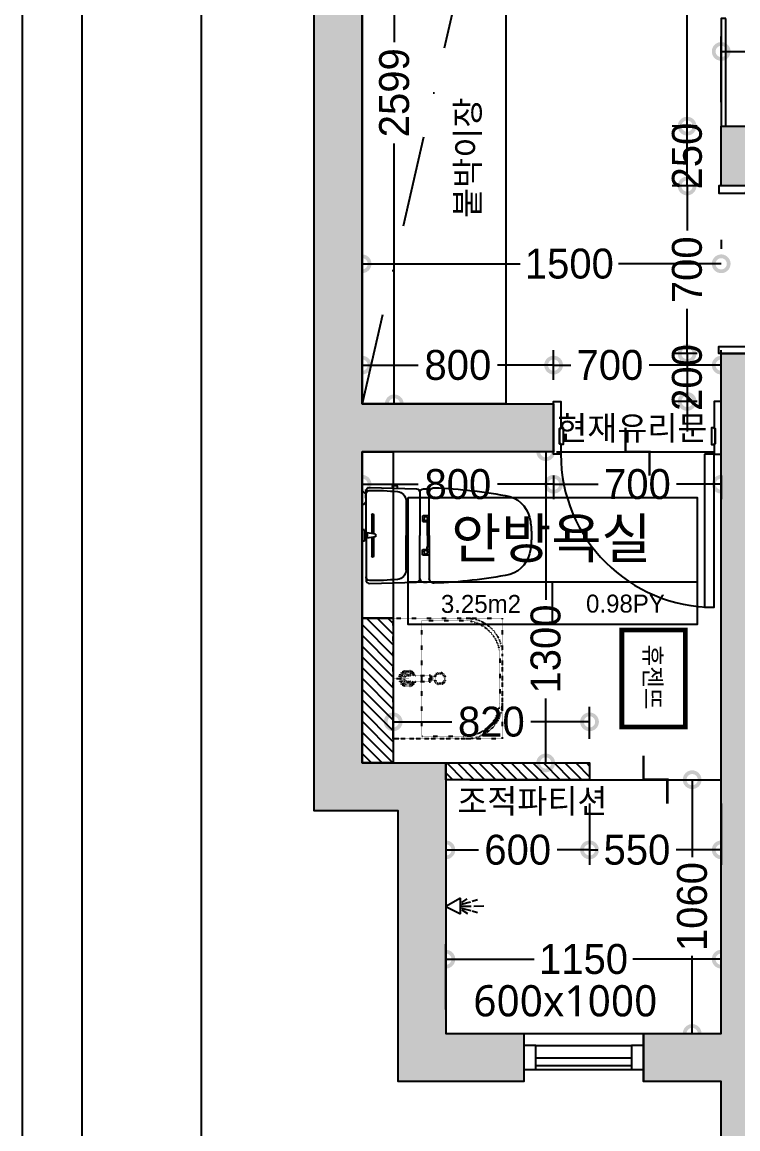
# Model space of a CAD drawing. Header units: millimetres. Extents: x 43335 to 261478, y -4312 to 41218.
# Drawn here: x 159353 to 162342, y 17130 to 21753 of the extents above; entities that cross this region are included whole.
import ezdxf
from ezdxf.enums import TextEntityAlignment as Align

# ---------------------------------------------------------------- set-up
doc = ezdxf.new("R2010")
doc.units = ezdxf.units.MM
for name, pattern in [('CONT', [2, 1, 1]), ('DASHDOT', [25.4, 12.7, -6.35, 0, -6.35]), ('DOT', [0.25, 0, -0.25]), ('HIDDEN', [0.375, 0.25, -0.125])]:
    doc.linetypes.add(name, pattern=pattern)
for name, color, linetype in [('0-ELC TEXT', 7, 'Continuous'), ('03-TEXT', 3, 'Continuous'), ('06-FUR', 6, 'Continuous'), ('3.기호.계단선', 30, 'Continuous'), ('BATH', 5, 'Continuous'), ('CO-BATH', 6, 'Continuous'), ('DIM', 7, 'Continuous'), ('EHP장비', 1, 'Continuous'), ('FIN', 2, 'Continuous'), ('FORM(YOURNAME)-11', 1, 'Continuous'), ('HL', 6, 'HIDDEN'), ('P-门', 4, 'Continuous'), ('S-DIM', 7, 'Continuous'), ('TOILET-1', 6, 'Continuous'), ('문자선', 3, 'Continuous'), ('벽1', 2, 'Continuous'), ('욕실마감선', 4, 'Continuous'), ('인테리어_가구_제작', 6, 'Continuous'), ('인테리어_기타', 8, 'Continuous'), ('인테리어_해치_벽체', 8, 'Continuous'), ('평면_가구', 6, 'Continuous')]:
    doc.layers.add(name, color=color, linetype=linetype)
doc.layers.add('001_벽_창호', color=4, linetype='Continuous', lineweight=9)
doc.layers.add('C-LIGHITING', color=1, linetype='Continuous', lineweight=0)
doc.styles.add('YOURNAME', font='HANDotum.ttf')
doc.styles.add('넥슨고딕', font='HANDotum.ttf')
doc.styles.add('돋움', font='malgun.ttf')
doc.styles.add('스타일1', font='HANDotum.ttf')
doc.styles.add('코레일둥고', font='HANDotum.ttf')
doc.dimstyles.new('50', dxfattribs={"dimscale": 50, "dimtxt": 2.5, "dimasz": 2.5, "dimexe": 1.25, "dimexo": 2, "dimtad": 0, "dimdec": 0, "dimtxsty": '스타일1', "dimblk": 'DOTSMALL', "dimcen": 2.5, "dimclrd": 1, "dimclre": 1, "dimclrt": 2, "dimadec": 0, "dimazin": 0, "dimtfac": 1, "dimtdec": 0, "dimtix": 1, "dimtmove": 0, "dimatfit": 3, "dimldrblk": 'DOTSMALL', "dimfxl": 1.25, "dimarcsym": 0})

# ---------------------------------------------------------------- blocks, each defined once
blk = doc.blocks.new('FORM-ELEVATION')
at = {"layer": 'Defpoints', "color": 158}
for points in [[(-10309, -21692), (71691, -21692), (71691, 35708), (-10309, 35708)], [(-8309, 33708), (61071, 33708), (61071, -19692), (-8309, -19692)]]:
    blk.add_lwpolyline(points, close=True, dxfattribs=at)
at = {"layer": 'FORM(YOURNAME)-11', "color": 250}
blk.add_lwpolyline([(-11309, -22692), (72691, -22692), (72691, 36708), (-11309, 36708)], close=True, dxfattribs=at)
at = {"layer": 'FORM(YOURNAME)-11', "color": 3, "style": 'YOURNAME'}
for tag, height, p in [('1', 451, (71041, -1219)), ('2', 451, (71041, -1863)), ('3', 451, (71041, -3150)), ('4', 451, (71041, -5081)), ('5', 515, (71041, -7398)), ('6', 515, (71041, -9650)), ('7', 515, (71041, -11903)), ('8', 515, (71041, -14155)), ('9', 515, (71041, -16408)), ('10', 515, (66791, -18596)), ('11', 515, (71041, -18660)), ('12', 515, (66791, -20848)), ('13', 515, (71041, -20848))]:
    blk.add_attdef(tag, text='', height=height, dxfattribs=at).set_placement(p, align=Align.MIDDLE_RIGHT)
blk = doc.blocks.new('_DOTSMALL')
at = {"color": 0, "linetype": 'ByBlock', "const_width": 0.5}
blk.add_lwpolyline([(-0.0625, 0, 1), (0.0625, 0, 1)], format="xyb", close=True, dxfattribs=at)
blk = doc.blocks.new('*D532')
at = {"layer": 'Defpoints', "color": 0, "transparency": 16777216}
for p in [(160772.9, 20743.4), (160772.9, 20743.4), (162272.9, 20743.4)]:
    blk.add_point(p, dxfattribs=at)
at = {"layer": 'S-DIM', "color": 1, "lineweight": -2, "transparency": 16777216}
for p, q in [((160772.9, 20843.4), (160772.9, 20805.9)), ((162272.9, 20843.4), (162272.9, 20805.9)), ((160772.9, 20743.4), (161432.5, 20743.4)), ((162272.9, 20743.4), (161844.5, 20743.4))]:
    blk.add_line(p, q, dxfattribs=at)
at = {"layer": 'S-DIM', "color": 1, "lineweight": -2, "transparency": 16777216, "xscale": 125, "yscale": 125, "zscale": 125, "rotation": 180}
blk.add_blockref('_DOTSMALL', (160772.9, 20743.4), dxfattribs=at)
at = {"layer": 'S-DIM', "color": 1, "lineweight": -2, "transparency": 16777216, "xscale": 125, "yscale": 125, "zscale": 125}
blk.add_blockref('_DOTSMALL', (162272.9, 20743.4), dxfattribs=at)
at = {"layer": 'S-DIM', "color": 2, "transparency": 16777216, "insert": (161638.5, 20743.4), "char_height": 125, "attachment_point": 5, "style": '스타일1'}
blk.add_mtext('1500', dxfattribs=at)
blk = doc.blocks.new('gasdgasdgsd')
at = {"layer": 'CO-BATH', "color": 8, "linetype": 'DOT'}
for p, q in [((103359.9, 11032.7), (103054.9, 11032.7)), ((103054.9, 11032.7), (103054.9, 10527.7)), ((103349.9, 11022.7), (103174.9, 11022.7)), ((103174.9, 11022.7), (103174.9, 10537.7)), ((103499.9, 10687.7), (103499.9, 10872.7)), ((103509.9, 10677.7), (103509.9, 10882.7)), ((103054.9, 10780.2), (103119.9, 10780.2)), ((103114.9, 10792.7), (103205.4, 10792.7)), ((103205.4, 10793.7), (103210.4, 10793.7)), ((103205.4, 10766.7), (103205.4, 10793.7)), ((103210.4, 10794.7), (103215.4, 10794.7)), ((103210.4, 10765.7), (103210.4, 10794.7)), ((103215.4, 10765.7), (103215.4, 10794.7)), ((103114.9, 10767.7), (103205.4, 10767.7)), ((103205.4, 10766.7), (103210.4, 10766.7)), ((103210.4, 10765.7), (103215.4, 10765.7)), ((103054.9, 10527.7), (103359.9, 10527.7)), ((103174.9, 10537.7), (103349.9, 10537.7))]:
    blk.add_line(p, q, dxfattribs=at)
blk.add_lwpolyline([(103509.9, 10527.7), (103509.9, 11032.7), (103054.9, 11032.7), (103054.9, 10527.7)], close=True, dxfattribs=at)
for radius in [25, 20]:
    blk.add_circle((103249.9, 10780.2), radius, dxfattribs=at)
for centre, radius, start, end in [((103349.9, 10872.7), 150, 0, 90), ((103359.9, 10882.7), 150, 0, 90), ((103114.9, 10780.2), 35, 20.9248, 339.0751), ((103114.9, 10780.2), 30, 24.6243, 335.3757), ((103114.9, 10780.2), 25, 30, 330), ((103114.9, 10780.2), 18, 43.9829, 316.017), ((103114.9, 10780.2), 12.5, 90, 270), ((103349.9, 10687.7), 150, 270, 0), ((103359.9, 10677.7), 150, 270, 0)]:
    blk.add_arc(centre, radius, start, end, dxfattribs=at)
blk = doc.blocks.new('A$C4B2D31F0')
at = {"layer": 'FIN', "color": 4}
for p, q in [((185, 690.9), (20.4, 690.9)), ((37.2, 692.3), (24.7, 692.3)), ((37.2, 692.3), (49.7, 692.3)), ((200.9, 690.9), (365.5, 690.9)), ((47.7, 523.7), (192.9, 523.7)), ((338.2, 523.7), (192.9, 523.7)), ((12.6, 465.9), (192.9, 465.9)), ((373.3, 465.9), (192.9, 465.9)), ((192.9, 426.6), (13.7, 426.6)), ((192.9, 426.6), (372.2, 426.6))]:
    blk.add_line(p, q, dxfattribs=at)
for points in [[(20.4, 690.9), (7.9, 690.9, 0.421209), (-7.1, 675.5), (-2.4, 480.5, 0.001659)], [(365.5, 690.9), (378, 690.9, -0.421209), (392.9, 675.5), (388.3, 480.5, -0.001659)], [(12.6, 465.9, 0.371724), (-1.8, 451.2, 0.003515), (-1, 420.3, 0.320541)], [(373.3, 465.9, -0.371724), (387.7, 451.2, -0.003515), (386.9, 420.3, -0.320541)]]:
    blk.add_lwpolyline(points, format="xyb", dxfattribs=at)
for centre, radius, start, end in [((24.7, 707.3), 15, 180, 270), ((49.7, 707.3), 15, 270, 0), ((1004.3, 663.1), 1000, 179.3116, 185.9437), ((20.4, 674.9), 16, 90, 179.3116), ((365.5, 674.9), 16, 0.6884, 90), ((-618.4, 663.1), 1000, 354.0563, 0.6884), ((49.4, 563.7), 40, 185.9437, 267.5129), ((336.5, 563.7), 40, 272.4871, 354.0563), ((12.6, 480.9), 15, 181.3651, 270), ((373.3, 480.9), 15, 270, 358.6349), ((13.7, 406.6), 20, 90, 182.3333), ((372.2, 406.6), 20, 357.6667, 90), ((2197.7, 495.6), 2205.9, 182.3333, 190.6081), ((-1811.8, 495.6), 2205.9, 349.3919, 357.6667), ((148.7, 128.9), 125.5, 198.2964, 263.4241), ((237.2, 128.9), 125.5, 276.5759, 341.7036), ((192.9, 405.9), 405.9, 261.6993, 270), ((192.9, 405.9), 405.9, 270, 278.3007)]:
    blk.add_arc(centre, radius, start, end, dxfattribs=at)
at = {"layer": 'HL', "linetype": 'Continuous'}
for p, q in [((168.9, 697.3), (168.9, 707.3)), ((168.9, 697.3), (216.9, 697.3)), ((186, 692.5), (180.6, 697.3)), ((199.9, 692.5), (205.3, 697.3)), ((216.9, 697.3), (216.9, 707.3)), ((106.4, 666.3), (184.4, 666.3)), ((106.4, 659.3), (185.5, 659.3)), ((181.6, 685.5), (186, 692.5)), ((187, 651.2), (181.6, 685.5)), ((181.6, 685.5), (204.3, 685.5)), ((186, 692.5), (199.9, 692.5)), ((187, 651.2), (198.9, 651.2)), ((198.9, 651.2), (204.3, 685.5)), ((204.3, 685.5), (199.9, 692.5)), ((200.4, 659.3), (279.4, 659.3)), ((201.4, 666.3), (279.4, 666.3)), ((-16, 576.9), (-16, 564.8)), ((-12, 580.9), (-4.8, 580.9)), ((-12, 560.8), (-4.3, 560.8)), ((192.9, 433.7), (146.6, 433.7)), ((192.9, 433.7), (239.3, 433.7))]:
    blk.add_line(p, q, dxfattribs=at)
for points in [[(110.4, 426.6), (110.4, 450.8, -0.414214), (114.4, 454.8), (130.9, 454.8, -0.414214), (134.9, 450.8), (134.9, 435.2), (134.9, 426.6)], [(134.9, 435.2), (144.6, 435.2, -0.414214), (146.6, 433.2), (146.6, 426.6)], [(251, 435.2), (241.3, 435.2, 0.414214), (239.3, 433.2), (239.3, 426.6)], [(275.5, 426.6), (275.5, 450.8, 0.414214), (271.5, 454.8), (255, 454.8, 0.414214), (251, 450.8), (251, 435.2), (251, 426.6)]]:
    blk.add_lwpolyline(points, format="xyb", dxfattribs=at)
for centre in [(122.9, 440.9), (262.9, 440.9)]:
    blk.add_circle(centre, 8, dxfattribs=at)
for centre, radius, start, end in [((106.4, 662.8), 3.5, 90, 270), ((279.4, 662.8), 3.5, 270, 90), ((-12, 576.9), 4, 90, 180), ((-12, 564.8), 4, 180, 270)]:
    blk.add_arc(centre, radius, start, end, dxfattribs=at)
blk = doc.blocks.new('AC-8')
at = {"layer": 'BATH'}
for p, q in [((-50.8, 54), (-0.1, 142.7)), ((-0.1, 142.7), (45.4, 54)), ((45.4, 54), (-50.8, 54)), ((-24.7, 46.5), (-46.3, 12.2)), ((-13.5, 47.3), (-27.7, -7.9)), ((-1.6, 49.5), (-1.6, -10.8)), ((10.4, 47.3), (24.5, -7.9)), ((21.6, 46.5), (43.2, 12.2)), ((-31.4, -16.2), (-41.1, -49)), ((-1.6, -27.3), (-1.6, -88.5)), ((28.3, -16.2), (38, -49))]:
    blk.add_line(p, q, dxfattribs=at)
blk = doc.blocks.new('A$C1AC25B95')
at = {"layer": '욕실마감선', "color": 8}
for p, q in [((28.3, 72.3), (28.3, 75)), ((53.3, 73.7), (53.3, 75))]:
    blk.add_line(p, q, dxfattribs=at)
at = {"layer": 'TOILET-1', "linetype": 'Continuous', "xscale": 0.873786407766195, "yscale": 0.873786407766195, "zscale": 0.873786407766195, "rotation": 180}
blk.add_blockref('AC-8', (39.7, 124.7), dxfattribs=at)
blk = doc.blocks.new('*D654')
at = {"layer": 'Defpoints', "color": 0, "transparency": 16777216}
for p in [(163802.9, 21630.4), (162272.9, 21318.4), (163802.9, 21318.4)]:
    blk.add_point(p, dxfattribs=at)
at = {"layer": 'S-DIM', "color": 1, "lineweight": -2, "transparency": 16777216}
for p, q in [((162272.9, 21418.4), (162272.9, 21692.9)), ((163802.9, 21418.4), (163802.9, 21692.9)), ((162272.9, 21630.4), (162831.9, 21630.4)), ((163802.9, 21630.4), (163243.9, 21630.4))]:
    blk.add_line(p, q, dxfattribs=at)
at = {"layer": 'S-DIM', "color": 1, "lineweight": -2, "transparency": 16777216, "xscale": 125, "yscale": 125, "zscale": 125, "rotation": 180}
blk.add_blockref('_DOTSMALL', (162272.9, 21630.4), dxfattribs=at)
at = {"layer": 'S-DIM', "color": 1, "lineweight": -2, "transparency": 16777216, "xscale": 125, "yscale": 125, "zscale": 125}
blk.add_blockref('_DOTSMALL', (163802.9, 21630.4), dxfattribs=at)
at = {"layer": 'S-DIM', "color": 2, "transparency": 16777216, "insert": (163037.9, 21630.4), "char_height": 125, "attachment_point": 5, "style": '스타일1'}
blk.add_mtext('1530', dxfattribs=at)
blk = doc.blocks.new('*D607')
at = {"layer": 'Defpoints', "color": 0, "transparency": 16777216}
for p in [(161484.9, 19958.4), (161484.9, 18658.4), (161539.9, 18658.4)]:
    blk.add_point(p, dxfattribs=at)
at = {"layer": 'S-DIM', "color": 1, "lineweight": -2, "transparency": 16777216}
for p, q in [((161539.9, 19958.4), (161539.9, 19340.2)), ((161584.9, 19958.4), (161602.4, 19958.4)), ((161539.9, 18658.4), (161539.9, 18928.2)), ((161584.9, 18658.4), (161602.4, 18658.4))]:
    blk.add_line(p, q, dxfattribs=at)
at = {"layer": 'S-DIM', "color": 1, "lineweight": -2, "transparency": 16777216, "xscale": 125, "yscale": 125, "zscale": 125}
for p, rotation in [((161539.9, 19958.4), 90), ((161539.9, 18658.4), 270)]:
    blk.add_blockref('_DOTSMALL', p, dxfattribs=dict(at, rotation=rotation))
at = {"layer": 'S-DIM', "color": 2, "transparency": 16777216, "insert": (161539.9, 19134.2), "char_height": 125, "attachment_point": 5, "rotation": 90, "style": '스타일1'}
blk.add_mtext('1300', dxfattribs=at)
blk = doc.blocks.new('*D655')
at = {"layer": 'Defpoints', "color": 0, "transparency": 16777216}
for p in [(160772.9, 19958.4), (161572.9, 19958.4), (161572.9, 19822.5)]:
    blk.add_point(p, dxfattribs=at)
at = {"layer": 'S-DIM', "color": 1, "lineweight": -2, "transparency": 16777216}
for p, q in [((160772.9, 19858.4), (160772.9, 19760)), ((161572.9, 19858.4), (161572.9, 19760)), ((160772.9, 19822.5), (161007.8, 19822.5)), ((161572.9, 19822.5), (161338.1, 19822.5))]:
    blk.add_line(p, q, dxfattribs=at)
at = {"layer": 'S-DIM', "color": 1, "lineweight": -2, "transparency": 16777216, "xscale": 125, "yscale": 125, "zscale": 125, "rotation": 180}
blk.add_blockref('_DOTSMALL', (160772.9, 19822.5), dxfattribs=at)
at = {"layer": 'S-DIM', "color": 1, "lineweight": -2, "transparency": 16777216, "xscale": 125, "yscale": 125, "zscale": 125}
blk.add_blockref('_DOTSMALL', (161572.9, 19822.5), dxfattribs=at)
at = {"layer": 'S-DIM', "color": 2, "transparency": 16777216, "insert": (161172.9, 19822.5), "char_height": 125, "attachment_point": 5, "style": '스타일1'}
blk.add_mtext('800', dxfattribs=at)
blk = doc.blocks.new('*D608')
at = {"layer": 'Defpoints', "color": 0, "transparency": 16777216}
for p in [(161572.9, 19958.4), (162272.9, 19958.4), (162272.9, 19822.5)]:
    blk.add_point(p, dxfattribs=at)
at = {"layer": 'S-DIM', "color": 1, "lineweight": -2, "transparency": 16777216}
for p, q in [((161572.9, 19858.4), (161572.9, 19760)), ((162272.9, 19858.4), (162272.9, 19760)), ((161572.9, 19822.5), (161759.1, 19822.5)), ((162272.9, 19822.5), (162086.8, 19822.5))]:
    blk.add_line(p, q, dxfattribs=at)
at = {"layer": 'S-DIM', "color": 1, "lineweight": -2, "transparency": 16777216, "xscale": 125, "yscale": 125, "zscale": 125, "rotation": 180}
blk.add_blockref('_DOTSMALL', (161572.9, 19822.5), dxfattribs=at)
at = {"layer": 'S-DIM', "color": 1, "lineweight": -2, "transparency": 16777216, "xscale": 125, "yscale": 125, "zscale": 125}
blk.add_blockref('_DOTSMALL', (162272.9, 19822.5), dxfattribs=at)
at = {"layer": 'S-DIM', "color": 2, "transparency": 16777216, "insert": (161922.9, 19822.5), "char_height": 125, "attachment_point": 5, "style": '스타일1'}
blk.add_mtext('700', dxfattribs=at)
blk = doc.blocks.new('*D609')
at = {"layer": 'Defpoints', "color": 0, "transparency": 16777216}
for p in [(161122.9, 18588.4), (161722.9, 18588.4), (161722.9, 18295.2)]:
    blk.add_point(p, dxfattribs=at)
at = {"layer": 'S-DIM', "color": 1, "lineweight": -2, "transparency": 16777216}
for p, q in [((161122.9, 18488.4), (161122.9, 18232.7)), ((161722.9, 18488.4), (161722.9, 18232.7)), ((161122.9, 18295.2), (161258.6, 18295.2)), ((161722.9, 18295.2), (161587.3, 18295.2))]:
    blk.add_line(p, q, dxfattribs=at)
at = {"layer": 'S-DIM', "color": 1, "lineweight": -2, "transparency": 16777216, "xscale": 125, "yscale": 125, "zscale": 125, "rotation": 180}
blk.add_blockref('_DOTSMALL', (161122.9, 18295.2), dxfattribs=at)
at = {"layer": 'S-DIM', "color": 1, "lineweight": -2, "transparency": 16777216, "xscale": 125, "yscale": 125, "zscale": 125}
blk.add_blockref('_DOTSMALL', (161722.9, 18295.2), dxfattribs=at)
at = {"layer": 'S-DIM', "color": 2, "transparency": 16777216, "insert": (161422.9, 18295.2), "char_height": 125, "attachment_point": 5, "style": '스타일1'}
blk.add_mtext('600', dxfattribs=at)
blk = doc.blocks.new('*D610')
at = {"layer": 'Defpoints', "color": 0, "transparency": 16777216}
for p in [(161722.9, 18588.4), (162272.9, 18588.4), (162272.9, 18295.2)]:
    blk.add_point(p, dxfattribs=at)
at = {"layer": 'S-DIM', "color": 1, "lineweight": -2, "transparency": 16777216}
for p, q in [((161722.9, 18488.4), (161722.9, 18232.7)), ((162272.9, 18488.4), (162272.9, 18232.7)), ((161722.9, 18295.2), (161757.6, 18295.2)), ((162272.9, 18295.2), (162084.1, 18295.2))]:
    blk.add_line(p, q, dxfattribs=at)
at = {"layer": 'S-DIM', "color": 1, "lineweight": -2, "transparency": 16777216, "xscale": 125, "yscale": 125, "zscale": 125, "rotation": 180}
blk.add_blockref('_DOTSMALL', (161722.9, 18295.2), dxfattribs=at)
at = {"layer": 'S-DIM', "color": 1, "lineweight": -2, "transparency": 16777216, "xscale": 125, "yscale": 125, "zscale": 125}
blk.add_blockref('_DOTSMALL', (162272.9, 18295.2), dxfattribs=at)
at = {"layer": 'S-DIM', "color": 2, "transparency": 16777216, "insert": (161920.9, 18295.2), "char_height": 125, "attachment_point": 5, "style": '스타일1'}
blk.add_mtext('550', dxfattribs=at)
blk = doc.blocks.new('*D611')
at = {"layer": 'Defpoints', "color": 0, "transparency": 16777216}
for p in [(161122.9, 18588.4), (161122.9, 17528.4), (162151.6, 17528.4)]:
    blk.add_point(p, dxfattribs=at)
at = {"layer": 'S-DIM', "color": 1, "lineweight": -2, "transparency": 16777216}
for p, q in [((161222.9, 18588.4), (162214.1, 18588.4)), ((162151.6, 18588.4), (162151.6, 18264.4)), ((162151.6, 17528.4), (162151.6, 17852.4)), ((161222.9, 17528.4), (162214.1, 17528.4))]:
    blk.add_line(p, q, dxfattribs=at)
at = {"layer": 'S-DIM', "color": 1, "lineweight": -2, "transparency": 16777216, "xscale": 125, "yscale": 125, "zscale": 125}
for p, rotation in [((162151.6, 18588.4), 90), ((162151.6, 17528.4), 270)]:
    blk.add_blockref('_DOTSMALL', p, dxfattribs=dict(at, rotation=rotation))
at = {"layer": 'S-DIM', "color": 2, "transparency": 16777216, "insert": (162151.6, 18058.4), "char_height": 125, "attachment_point": 5, "rotation": 90, "style": '스타일1'}
blk.add_mtext('1060', dxfattribs=at)
blk = doc.blocks.new('*D612')
at = {"layer": 'Defpoints', "color": 0, "transparency": 16777216}
for p in [(162272.9, 21068.4), (162130.4, 20368.4), (162272.9, 20368.4)]:
    blk.add_point(p, dxfattribs=at)
at = {"layer": 'S-DIM', "color": 1, "lineweight": -2, "transparency": 16777216}
for p, q in [((162172.9, 21068.4), (162067.9, 21068.4)), ((162130.4, 21068.4), (162130.4, 20882.3)), ((162130.4, 20368.4), (162130.4, 20554.6)), ((162172.9, 20368.4), (162067.9, 20368.4))]:
    blk.add_line(p, q, dxfattribs=at)
at = {"layer": 'S-DIM', "color": 1, "lineweight": -2, "transparency": 16777216, "xscale": 125, "yscale": 125, "zscale": 125}
for p, rotation in [((162130.4, 21068.4), 90), ((162130.4, 20368.4), 270)]:
    blk.add_blockref('_DOTSMALL', p, dxfattribs=dict(at, rotation=rotation))
at = {"layer": 'S-DIM', "color": 2, "transparency": 16777216, "insert": (162130.4, 20718.4), "char_height": 125, "attachment_point": 5, "rotation": 90, "style": '스타일1'}
blk.add_mtext('700', dxfattribs=at)
blk = doc.blocks.new('*D613')
at = {"layer": 'Defpoints', "color": 0, "transparency": 16777216}
for p in [(162272.9, 20368.4), (162130.4, 20168.4), (162272.9, 20168.4)]:
    blk.add_point(p, dxfattribs=at)
at = {"layer": 'S-DIM', "color": 1, "lineweight": -2, "transparency": 16777216}
for p, q in [((162130.4, 20368.4), (162130.4, 20493.4)), ((162172.9, 20368.4), (162067.9, 20368.4)), ((162130.4, 20368.4), (162130.4, 20168.4)), ((162172.9, 20168.4), (162067.9, 20168.4)), ((162130.4, 20168.4), (162130.4, 20043.4))]:
    blk.add_line(p, q, dxfattribs=at)
at = {"layer": 'S-DIM', "color": 1, "lineweight": -2, "transparency": 16777216, "xscale": 125, "yscale": 125, "zscale": 125}
for p, rotation in [((162130.4, 20368.4), 270), ((162130.4, 20168.4), 90)]:
    blk.add_blockref('_DOTSMALL', p, dxfattribs=dict(at, rotation=rotation))
at = {"layer": 'S-DIM', "color": 2, "transparency": 16777216, "insert": (162130.4, 20268.4), "char_height": 125, "attachment_point": 5, "rotation": 90, "style": '스타일1'}
blk.add_mtext('200', dxfattribs=at)
blk = doc.blocks.new('*D656')
at = {"layer": 'Defpoints', "color": 0, "transparency": 16777216}
for p in [(160772.9, 20320.1), (160772.9, 20158.4), (161572.9, 20158.4)]:
    blk.add_point(p, dxfattribs=at)
at = {"layer": 'S-DIM', "color": 1, "lineweight": -2, "transparency": 16777216}
for p, q in [((160772.9, 20258.4), (160772.9, 20382.6)), ((161572.9, 20258.4), (161572.9, 20382.6)), ((160772.9, 20320.1), (161007.8, 20320.1)), ((161572.9, 20320.1), (161338.1, 20320.1))]:
    blk.add_line(p, q, dxfattribs=at)
at = {"layer": 'S-DIM', "color": 1, "lineweight": -2, "transparency": 16777216, "xscale": 125, "yscale": 125, "zscale": 125, "rotation": 180}
blk.add_blockref('_DOTSMALL', (160772.9, 20320.1), dxfattribs=at)
at = {"layer": 'S-DIM', "color": 1, "lineweight": -2, "transparency": 16777216, "xscale": 125, "yscale": 125, "zscale": 125}
blk.add_blockref('_DOTSMALL', (161572.9, 20320.1), dxfattribs=at)
at = {"layer": 'S-DIM', "color": 2, "transparency": 16777216, "insert": (161172.9, 20320.1), "char_height": 125, "attachment_point": 5, "style": '스타일1'}
blk.add_mtext('800', dxfattribs=at)
blk = doc.blocks.new('*D614')
at = {"layer": 'Defpoints', "color": 0, "transparency": 16777216}
for p in [(162272.9, 20320.1), (161572.9, 20158.4), (162272.9, 20158.4)]:
    blk.add_point(p, dxfattribs=at)
at = {"layer": 'S-DIM', "color": 1, "lineweight": -2, "transparency": 16777216}
for p, q in [((161572.9, 20258.4), (161572.9, 20382.6)), ((162272.9, 20258.4), (162272.9, 20382.6)), ((161572.9, 20320.1), (161644.3, 20320.1)), ((162272.9, 20320.1), (161971.9, 20320.1))]:
    blk.add_line(p, q, dxfattribs=at)
at = {"layer": 'S-DIM', "color": 1, "lineweight": -2, "transparency": 16777216, "xscale": 125, "yscale": 125, "zscale": 125, "rotation": 180}
blk.add_blockref('_DOTSMALL', (161572.9, 20320.1), dxfattribs=at)
at = {"layer": 'S-DIM', "color": 1, "lineweight": -2, "transparency": 16777216, "xscale": 125, "yscale": 125, "zscale": 125}
blk.add_blockref('_DOTSMALL', (162272.9, 20320.1), dxfattribs=at)
at = {"layer": 'S-DIM', "color": 2, "transparency": 16777216, "insert": (161808.1, 20320.1), "char_height": 125, "attachment_point": 5, "style": '스타일1'}
blk.add_mtext('700', dxfattribs=at)
blk = doc.blocks.new('*D615')
at = {"layer": 'Defpoints', "color": 0, "transparency": 16777216}
for p in [(162130.4, 21318.4), (162272.9, 21318.4), (162272.9, 21068.4)]:
    blk.add_point(p, dxfattribs=at)
at = {"layer": 'S-DIM', "color": 1, "lineweight": -2, "transparency": 16777216}
for p, q in [((162130.4, 21318.4), (162130.4, 21443.4)), ((162172.9, 21318.4), (162067.9, 21318.4)), ((162130.4, 21068.4), (162130.4, 21318.4)), ((162172.9, 21068.4), (162067.9, 21068.4)), ((162130.4, 21068.4), (162130.4, 20943.4))]:
    blk.add_line(p, q, dxfattribs=at)
at = {"layer": 'S-DIM', "color": 1, "lineweight": -2, "transparency": 16777216, "xscale": 125, "yscale": 125, "zscale": 125}
for p, rotation in [((162130.4, 21318.4), 270), ((162130.4, 21068.4), 90)]:
    blk.add_blockref('_DOTSMALL', p, dxfattribs=dict(at, rotation=rotation))
at = {"layer": 'S-DIM', "color": 2, "transparency": 16777216, "insert": (162130.4, 21193.4), "char_height": 125, "attachment_point": 5, "rotation": 90, "style": '스타일1'}
blk.add_mtext('250', dxfattribs=at)
blk = doc.blocks.new('*D657')
at = {"layer": 'Defpoints', "color": 0, "transparency": 16777216}
for p in [(162130.4, 22668.4), (162272.9, 22668.4), (162272.9, 21318.4)]:
    blk.add_point(p, dxfattribs=at)
at = {"layer": 'S-DIM', "color": 1, "lineweight": -2, "transparency": 16777216}
for p, q in [((162172.9, 22668.4), (162067.9, 22668.4)), ((162130.4, 22668.4), (162130.4, 22199.4)), ((162130.4, 21318.4), (162130.4, 21787.4)), ((162172.9, 21318.4), (162067.9, 21318.4))]:
    blk.add_line(p, q, dxfattribs=at)
at = {"layer": 'S-DIM', "color": 1, "lineweight": -2, "transparency": 16777216, "xscale": 125, "yscale": 125, "zscale": 125}
for p, rotation in [((162130.4, 22668.4), 90), ((162130.4, 21318.4), 270)]:
    blk.add_blockref('_DOTSMALL', p, dxfattribs=dict(at, rotation=rotation))
at = {"layer": 'S-DIM', "color": 2, "transparency": 16777216, "insert": (162130.4, 21993.4), "char_height": 125, "attachment_point": 5, "rotation": 90, "style": '스타일1'}
blk.add_mtext('1350', dxfattribs=at)
blk = doc.blocks.new('*D658')
at = {"layer": 'Defpoints', "color": 0, "transparency": 16777216}
for p in [(160772.9, 22757.4), (160907.4, 22757.4), (160772.9, 20158.4)]:
    blk.add_point(p, dxfattribs=at)
at = {"layer": 'S-DIM', "color": 1, "lineweight": -2, "transparency": 16777216}
for p, q in [((160872.9, 22757.4), (160969.9, 22757.4)), ((160907.4, 22757.4), (160907.4, 21669.4)), ((160907.4, 20158.4), (160907.4, 21246.5)), ((160872.9, 20158.4), (160969.9, 20158.4))]:
    blk.add_line(p, q, dxfattribs=at)
at = {"layer": 'S-DIM', "color": 1, "lineweight": -2, "transparency": 16777216, "xscale": 125, "yscale": 125, "zscale": 125}
for p, rotation in [((160907.4, 22757.4), 90), ((160907.4, 20158.4), 270)]:
    blk.add_blockref('_DOTSMALL', p, dxfattribs=dict(at, rotation=rotation))
at = {"layer": 'S-DIM', "color": 2, "transparency": 16777216, "insert": (160907.4, 21457.9), "char_height": 125, "attachment_point": 5, "rotation": 90, "style": '스타일1'}
blk.add_mtext('2599', dxfattribs=at)
blk = doc.blocks.new('*D641')
at = {"layer": 'Defpoints', "color": 0, "transparency": 16777216}
for p in [(160902.9, 18830.1), (160902.9, 18658.4), (161722.9, 18658.4)]:
    blk.add_point(p, dxfattribs=at)
at = {"layer": 'S-DIM', "color": 1, "lineweight": -2, "transparency": 16777216}
for p, q in [((160902.9, 18758.4), (160902.9, 18892.6)), ((161722.9, 18758.4), (161722.9, 18892.6)), ((160902.9, 18830.1), (161147.8, 18830.1)), ((161722.9, 18830.1), (161478.1, 18830.1))]:
    blk.add_line(p, q, dxfattribs=at)
at = {"layer": 'S-DIM', "color": 1, "lineweight": -2, "transparency": 16777216, "xscale": 125, "yscale": 125, "zscale": 125, "rotation": 180}
blk.add_blockref('_DOTSMALL', (160902.9, 18830.1), dxfattribs=at)
at = {"layer": 'S-DIM', "color": 1, "lineweight": -2, "transparency": 16777216, "xscale": 125, "yscale": 125, "zscale": 125}
blk.add_blockref('_DOTSMALL', (161722.9, 18830.1), dxfattribs=at)
at = {"layer": 'S-DIM', "color": 2, "transparency": 16777216, "insert": (161312.9, 18830.1), "char_height": 125, "attachment_point": 5, "style": '스타일1'}
blk.add_mtext('820', dxfattribs=at)
blk = doc.blocks.new('*D642')
at = {"layer": 'Defpoints', "color": 0, "transparency": 16777216}
for p in [(162272.9, 17838.6), (161122.9, 17528.4), (162272.9, 17528.4)]:
    blk.add_point(p, dxfattribs=at)
at = {"layer": 'S-DIM', "color": 1, "lineweight": -2, "transparency": 16777216}
for p, q in [((161122.9, 17628.4), (161122.9, 17901.1)), ((162272.9, 17628.4), (162272.9, 17901.1)), ((161122.9, 17838.6), (161491.9, 17838.6)), ((162272.9, 17838.6), (161903.9, 17838.6))]:
    blk.add_line(p, q, dxfattribs=at)
at = {"layer": 'S-DIM', "color": 1, "lineweight": -2, "transparency": 16777216, "xscale": 125, "yscale": 125, "zscale": 125, "rotation": 180}
blk.add_blockref('_DOTSMALL', (161122.9, 17838.6), dxfattribs=at)
at = {"layer": 'S-DIM', "color": 1, "lineweight": -2, "transparency": 16777216, "xscale": 125, "yscale": 125, "zscale": 125}
blk.add_blockref('_DOTSMALL', (162272.9, 17838.6), dxfattribs=at)
at = {"layer": 'S-DIM', "color": 2, "transparency": 16777216, "insert": (161697.9, 17838.6), "char_height": 125, "attachment_point": 5, "style": '스타일1'}
blk.add_mtext('1150', dxfattribs=at)
blk = doc.blocks.new('ahsuehd')
at = {"layer": 'P-门', "ltscale": 15}
for p, q in [((45929.5, -22425), (45929.5, -22625)), ((46429.5, -22425), (46429.5, -22625)), ((45979.5, -22475), (46379.5, -22475)), ((45979.5, -22575), (46379.5, -22575))]:
    blk.add_line(p, q, dxfattribs=at)
for points in [[(46964.5, -18915), (46964.5, -18885), (46744.5, -18885), (46744.5, -18915), (46857.5, -18915), (46857.5, -18910), (46921.5, -18910), (46921.5, -18915)], [(46964.5, -19555), (46964.5, -19585), (46744.5, -19585), (46744.5, -19555), (46857.5, -19555), (46857.5, -19560), (46921.5, -19560), (46921.5, -19555)], [(46084.5, -20005), (46054.5, -20005), (46054.5, -19785), (46084.5, -19785), (46084.5, -19898), (46079.5, -19898), (46079.5, -19962), (46084.5, -19962)], [(46724.5, -20005), (46754.5, -20005), (46754.5, -19785), (46724.5, -19785), (46724.5, -19898), (46729.5, -19898), (46729.5, -19962), (46724.5, -19962)], [(46084.5, -19962), (46079.5, -19962), (46079.5, -19898), (46084.5, -19898), (46084.5, -19895), (46094.5, -19895), (46094.5, -19965), (46084.5, -19965)], [(46724.5, -19962), (46729.5, -19962), (46729.5, -19898), (46724.5, -19898), (46724.5, -19895), (46714.5, -19895), (46714.5, -19965), (46724.5, -19965)], [(46684.5, -20005), (46684.5, -20645), (46724.5, -20645), (46724.5, -20005)], [(45979.5, -22575), (45979.5, -22475), (45929.5, -22475), (45929.5, -22575), (45979.5, -22575)], [(46429.5, -22575), (46429.5, -22475), (46379.5, -22475), (46379.5, -22575), (46429.5, -22575)]]:
    blk.add_lwpolyline(points, close=True, dxfattribs=at)
for points in [[(46379.5, -22529), (45979.5, -22529)], [(45979.5, -22559), (46379.5, -22559)]]:
    blk.add_lwpolyline(points, dxfattribs=at)
blk.add_arc((46724.5, -20005), 640, 180, 270, dxfattribs=at)
blk = doc.blocks.new('aheishxsdfe')
at = {"layer": '벽1'}
for points in [[(46154.5, 48153.4), (46154.5, 48053.4), (45254.5, 48053.4), (45254.5, 47032.4), (46564.5, 47032.4), (46564.5, 46807.4), (45254.5, 46807.4), (45254.5, 40158.4), (46054.5, 40158.4), (46054.5, 39958.4), (45254.5, 39958.4), (45254.5, 38658.4), (45604.5, 38658.4), (45604.5, 37528.4), (45929.5, 37528.4), (45929.5, 37328.4), (45404.5, 37328.4), (45404.5, 38458.4), (45054.5, 38458.4), (45054.5, 48153.4), (46154.5, 48153.4)], [(46754.5, 41068.4), (46754.5, 41318.4), (48284.5, 41318.4), (48284.5, 42668.4), (46609.5, 42668.4), (46609.5, 42868.4), (48484.5, 42868.4), (48484.5, 41318.4), (48924.5, 41318.4), (48924.5, 41118.4), (46954.5, 41118.4), (46954.5, 41068.4), (46754.5, 41068.4)]]:
    blk.add_lwpolyline(points, dxfattribs=at)
blk.add_lwpolyline([(46954.5, 40368.4), (46954.5, 37528.4), (47419.5, 37528.4), (47419.5, 37328.4), (46954.5, 37328.4), (46956.5, 35897.3), (47754.5, 35897.3), (47754.5, 35697.3), (46754.5, 35697.4), (46754.5, 37328.4), (46429.5, 37328.4), (46429.5, 37528.4), (46754.5, 37528.4), (46754.5, 40368.4)], close=True, dxfattribs=at)
blk = doc.blocks.new('sheisxefavb')
at = {"layer": '인테리어_해치_벽체'}
h = blk.add_hatch(color=256, dxfattribs=at)
h.dxf.hatch_style = 1
h.paths.add_polyline_path([(151722.9, -861.6), (151722.9, -1141.6), (152672.9, -1141.6), (152672.9, -1216.6), (152782.9, -1216.6), (152782.9, -1344.1), (152982.9, -1344.1), (152982.9, -1015.7), (152872.9, -1015.7), (152872.9, 2677.4), (154162.9, 2677.4), (154162.9, 8282.4), (153342.9, 8282.4), (153342.9, 8177.4), (153962.9, 8177.4), (153962.9, 7032.4), (153332.9, 7032.4), (153332.9, 6807.4), (153962.9, 6807.4), (153962.9, 2877.4), (151922.9, 2877.4), (151922.9, 2677.4), (152672.9, 2677.4), (152672.9, 1318.4), (151372.9, 1318.4), (151372.9, 1118.4), (152672.9, 1118.4), (152672.9, -661.6), (150472.9, -661.6), (150472.9, 1118.4), (150572.9, 1118.4), (150572.9, 1318.4), (150272.9, 1318.4), (150272.9, -661.6), (149917.9, -661.6), (149917.9, -861.6)])
h.paths.add_polyline_path([(142982.9, 8718.4), (143182.9, 8718.4), (143182.9, 8053.4), (142982.9, 8053.4)])
h.paths.add_polyline_path([(139672.9, 8153.4), (139672.9, 8053.4), (138772.9, 8053.4), (138772.9, 7032.4), (140082.9, 7032.4), (140082.9, 6807.4), (138772.9, 6807.4), (138772.9, 158.4), (139572.9, 158.4), (139572.9, -41.6), (138772.9, -41.6), (138772.9, -1341.6), (139122.9, -1341.6), (139122.9, -2471.6), (139447.9, -2471.6), (139447.9, -2671.6), (138922.9, -2671.6), (138922.9, -1541.6), (138572.9, -1541.6), (138572.9, 8153.4)])
h.paths.add_polyline_path([(140472.9, 368.4), (140472.9, -2471.6), (140937.9, -2471.6), (140937.9, -2671.6), (140472.9, -2671.6), (140475, -4102.7), (141272.9, -4102.7), (141272.9, -4302.7), (140272.9, -4302.6), (140272.9, -2671.6), (139947.9, -2671.6), (139947.9, -2471.6), (140272.9, -2471.6), (140272.9, 368.4)])
h.paths.add_polyline_path([(140272.9, 1068.4), (140272.9, 1318.4), (141802.9, 1318.4), (141802.9, 2668.4), (140127.9, 2668.4), (140127.9, 2868.4), (142002.9, 2868.4), (142002.9, 1318.4), (142442.9, 1318.4), (142442.9, 1118.4), (140472.9, 1118.4), (140472.9, 1068.4)])
h.paths.add_polyline_path([(152982.9, -2344.1), (152982.9, -2671.6), (152083.1, -2671.6), (152083.1, -2471.6), (152782.9, -2471.6), (152782.9, -2344.1)])
h.paths.add_polyline_path([(149083.1, -2471.6), (149083.1, -4301.6), (148282.9, -4301.6), (148282.9, -4101.6), (148883.1, -4101.6), (148883.1, -2671.6), (148282.9, -2671.6), (148282.9, 1318.4), (148482.9, 1318.4), (148482.9, -2471.6)])
h.paths.add_polyline_path([(145512.9, -2471.6), (146282.9, -2471.7), (146282.9, -2671.5), (145512.9, -2671.5)])
h.paths.add_polyline_path([(145012.9, -2671.5), (144433.1, -2671.5), (144433.1, -3201.6), (143663.1, -3201.6), (143663.1, -4201.6), (144582.9, -4201.6), (144582.9, -4061.6), (144682.9, -4061.6), (144682.9, -4301.6), (143472.9, -4302.7), (143472.9, 1118.4), (143422.9, 1118.4), (143422.9, 1318.4), (145842.9, 1318.4), (145842.9, 1118.4), (143672.9, 1118.4), (143672.9, -2471.6), (145012.9, -2471.6)])
h.paths.add_polyline_path([(150942.9, 2677.4), (150742.9, 2677.4), (150742.9, 8032.4), (150712.9, 8032.4), (150712.9, 8282.4), (150942.9, 8282.4)], flags=17)
h.paths.add_polyline_path([(147912.9, 6808.8), (147462.9, 6808.8), (147462.9, 7053.8), (147912.9, 7053.8), (147912.9, 8718.4), (148112.9, 8718.4), (148112.9, 7032.4), (148582.9, 7032.4), (148582.9, 6807.4), (148112.9, 6807.4), (148112.9, 2877.4), (149762.9, 2877.4), (149762.9, 2677.4), (147912.9, 2677.4)])
h.paths.add_polyline_path([(142982.9, 7032.4), (142982.9, 7353.4), (143182.9, 7353.4), (143182.9, 7053.8), (143632.9, 7053.8), (143632.9, 6808.8), (143182.9, 6808.8), (143182.9, 2668.4), (142982.9, 2668.4), (142982.9, 6807.4), (142582.9, 6807.4), (142582.9, 7032.4)])
at = {"layer": 'DIM'}
blk.add_blockref('aheishxsdfe', (93518.5, -40000), dxfattribs=at)
blk = doc.blocks.new('suegusiexbsdifs')
at = {"layer": '인테리어_해치_벽체'}
h = blk.add_hatch(dxfattribs=at)
h.set_pattern_fill('ANSI31', color=256, scale=10, angle=450)
h.paths.add_polyline_path([(139122.9, -1341.6), (139722.9, -1341.6), (139722.9, -1411.6), (139122.9, -1411.6)])
h.paths.add_polyline_path([(138772.9, -1341.6), (138772.9, -736.6), (138902.9, -736.6), (138902.9, -1341.6)])
h.paths.add_polyline_path([(140227.9, 6807.4), (140227.9, 3768.4), (140127.9, 3768.4), (140127.9, 6807.4)])
edge = h.paths.add_edge_path()
edge.add_arc((147512.9, 3177.4), 500, 180, 270)
edge.add_line((147512.9, 2677.4), (147912.9, 2677.4))
edge.add_line((147912.9, 2677.4), (147912.9, 2777.4))
edge.add_line((147912.9, 2777.4), (147512.9, 2777.4))
edge.add_arc((147512.9, 3177.4), 400, 180, 270, ccw=False)
edge.add_line((147112.9, 3177.4), (147012.9, 3177.4))
edge = h.paths.add_edge_path()
edge.add_arc((147512.9, 3777.4), 500, 90, 180, ccw=False)
edge.add_line((147512.9, 4277.4), (147912.9, 4277.4))
edge.add_line((147912.9, 4277.4), (147912.9, 4177.4))
edge.add_line((147912.9, 4177.4), (147512.9, 4177.4))
edge.add_arc((147512.9, 3777.4), 400, 90, 180)
edge.add_line((147112.9, 3777.4), (147012.9, 3777.4))
h.paths.add_polyline_path([(148482.9, 1318.4), (148832.9, 1318.4), (148832.9, 1218.4), (148482.9, 1218.4)])
h.paths.add_polyline_path([(149782.9, 1318.4), (150272.9, 1318.4), (150272.9, 1218.4), (149782.9, 1218.4)])
h.paths.add_polyline_path([(148482.9, -661.6), (148832.9, -661.6), (148832.9, -861.6), (148482.9, -861.6)])
h.paths.add_polyline_path([(149782.9, -661.6), (149917.9, -661.6), (149917.9, -861.6), (149782.9, -861.6)])
h.paths.add_polyline_path([(151922.9, -661.6), (151922.9, 68.4), (151852.9, 68.4), (151852.9, -661.6)])
h.paths.add_polyline_path([(151852.9, -661.6), (151147.9, -661.6), (151147.9, -531.6), (151852.9, -531.6)])
h.paths.add_polyline_path([(153342.9, 8177.4), (153962.9, 8177.4), (153962.9, 8032.4), (153342.9, 8032.4)])
at = {"layer": '문자선'}
for points in [[(138772.9, -1341.6), (138772.9, -736.6), (138902.9, -736.6), (138902.9, -1341.6), (138772.9, -1341.6)], [(139122.9, -1341.6), (139722.9, -1341.6), (139722.9, -1411.6), (139122.9, -1411.6), (139122.9, -1341.6)]]:
    blk.add_lwpolyline(points, dxfattribs=at)

msp = doc.modelspace()

# ---------------------------------------------------------------- linework, layer by layer
at = {"layer": '001_벽_창호', "const_width": 20}
msp.add_lwpolyline([(161857.9, 19213.4), (162122.9, 19213.4), (162122.9, 18808.4), (161857.9, 18808.4)], close=True, dxfattribs=at)
at = {"layer": 'C-LIGHITING', "const_width": 10}
for points in [[(161872.9, 20058.4), (161872.9, 19958.4), (161972.9, 19958.4), (161972.9, 19858.4)], [(161947.9, 18688.4), (161947.9, 18588.4), (162047.9, 18588.4), (162047.9, 18488.4)]]:
    msp.add_lwpolyline(points, dxfattribs=at)
at = {"layer": '문자선'}
msp.add_lwpolyline([(160902.9, 19263.4), (160772.9, 19263.4), (160772.9, 19958.4), (160902.9, 19958.4)], close=True, dxfattribs=at)
at = {"layer": '인테리어_가구_제작', "color": 1, "linetype": 'DASHDOT', "ltscale": 30}
msp.add_lwpolyline([(161372.9, 22757.4), (160772.9, 20158.4)], dxfattribs=at)
at = {"layer": '인테리어_가구_제작', "color": 8, "linetype": 'CONT', "ltscale": 200}
for points in [[(161572.9, 19958.4), (161572.9, 19958.4)], [(161602.9, 19958.4), (162242.9, 19958.4)], [(161722.9, 18588.4), (162272.9, 18588.4)]]:
    msp.add_lwpolyline(points, dxfattribs=at)
at = {"layer": '인테리어_기타', "color": 152, "true_color": 0x2776bb}
msp.add_line((161568.4, 19236.3), (161568.4, 19413.1), dxfattribs=at)
msp.add_lwpolyline([(160964.8, 19766.9), (162172, 19766.9), (162172, 19413.1), (160964.8, 19413.1)], close=True, dxfattribs=at)
msp.add_lwpolyline([(162172, 19413.1), (162172, 19236.3), (160964.8, 19236.3), (160964.8, 19413.1)], dxfattribs=at)
at = {"layer": '평면_가구'}
msp.add_lwpolyline([(161372.9, 22757.4), (161372.9, 20158.4), (160772.9, 20158.4), (160772.9, 26807.4), (161372.9, 26807.4), (161372.9, 23657.4)], dxfattribs=at)
for points in [[(160772.9, 22757.4), (161372.9, 22757.4), (161372.9, 20158.4), (160772.9, 20158.4)], [(162292.9, 21768.4), (162272.9, 21768.4), (162272.9, 21318.4), (162292.9, 21318.4)]]:
    msp.add_lwpolyline(points, close=True, dxfattribs=at)

# ---------------------------------------------------------------- block references
at = {"layer": '06-FUR', "xscale": -0.7874015748031495, "yscale": 0.7874015748031495, "zscale": 0.7874015748031495, "rotation": 270.5568699373067}
msp.add_blockref('A$C1AC25B95', (161123.2, 18027.1), dxfattribs=at)
at = {"layer": '3.기호.계단선', "xscale": -1, "rotation": 180}
msp.add_blockref('gasdgasdgsd', (57848, 29791.2), dxfattribs=at)
at = {"layer": 'DIM'}
for name, p in [('ahsuehd', (115518.5, 39953.5)), ('sheisxefavb', (22000, 20000)), ('suegusiexbsdifs', (22000, 20000))]:
    msp.add_blockref(name, p, dxfattribs=at)
at = {"layer": 'TOILET-1', "xscale": -1, "rotation": 90}
msp.add_blockref('A$C4B2D31F0', (161480.2, 19801.4), dxfattribs=at)
at = {"layer": '인테리어_가구_제작', "color": 8, "linetype": 'CONT', "ltscale": 200, "xscale": 0.25, "yscale": 0.25, "zscale": 0.25}
msp.add_blockref('FORM-ELEVATION', (162180.1, 20568.1), dxfattribs=at)

# ---------------------------------------------------------------- texts
at = {"layer": '0-ELC TEXT', "style": '코레일둥고'}
for s, height, rotation, p in [('붙박이장', 100, 90, (161263.5, 20935.3)), ('휴젠뜨', 72, 270, (161951.2, 19152.9))]:
    msp.add_text(s, height=height, rotation=rotation, dxfattribs=at).set_placement(p)
msp.add_text('조적파티션', height=100, dxfattribs=at).set_placement((161170.3, 18448.8))
at = {"layer": '03-TEXT'}
for s, height, style, p in [('안방욕실', 166.67, '코레일둥고', (161563.4, 19513.5)), ('3.25m2', 75, '넥슨고딕', (161269.4, 19285.2)), ('0.98PY', 75, '넥슨고딕', (161872.9, 19286.5))]:
    msp.add_text(s, height=height, dxfattribs=dict(at, style=style)).set_placement(p, align=Align.CENTER)
at = {"layer": 'EHP장비', "style": '코레일둥고'}
msp.add_text('현재유리문', height=100, dxfattribs=at).set_placement((161588.1, 20007.2))
at = {"layer": '인테리어_기타', "color": 152, "true_color": 0x2776bb, "insert": (162006.1, 17730), "char_height": 130.2, "attachment_point": 3, "style": '돋움'}
msp.add_mtext_dynamic_manual_height_columns('600x1000', width=952.922, gutter_width=193.6, heights=[273.4], dxfattribs=at)

# ---------------------------------------------------------------- dimensions: what is measured, and where the dimension line sits
at = {"layer": 'S-DIM'}
for base, p1, p2, picture, middle in [((160907.4, 22757.4), (160772.9, 20158.4), (160772.9, 22757.4), '*D658', (160907.4, 21457.9)), ((162130.4, 22668.4), (162272.9, 21318.4), (162272.9, 22668.4), '*D657', (162130.4, 21993.4)), ((162130.4, 21318.4), (162272.9, 21068.4), (162272.9, 21318.4), '*D615', (162130.4, 21193.4)), ((162130.4, 20368.4), (162272.9, 21068.4), (162272.9, 20368.4), '*D612', (162130.4, 20718.4)), ((162130.4, 20168.4), (162272.9, 20368.4), (162272.9, 20168.4), '*D613', (162130.4, 20268.4)), ((162151.6, 17528.4), (161122.9, 18588.4), (161122.9, 17528.4), '*D611', (162151.6, 18058.4))]:
    dim = msp.add_linear_dim(base=base, p1=p1, p2=p2, angle=90, dimstyle='50', dxfattribs=at)
    dim.commit()
    dim.dimension.update_dxf_attribs({"geometry": picture, "text_midpoint": middle})
for base, p1, p2, picture, middle in [((163802.9, 21630.4), (162272.9, 21318.4), (163802.9, 21318.4), '*D654', (163037.9, 21630.4)), ((160772.9, 20320.1), (161572.9, 20158.4), (160772.9, 20158.4), '*D656', (161172.9, 20320.1)), ((161572.9, 19822.5), (160772.9, 19958.4), (161572.9, 19958.4), '*D655', (161172.9, 19822.5)), ((162272.9, 19822.5), (161572.9, 19958.4), (162272.9, 19958.4), '*D608', (161922.9, 19822.5)), ((160902.9, 18830.1), (161722.9, 18658.4), (160902.9, 18658.4), '*D641', (161312.9, 18830.1)), ((161722.9, 18295.2), (161122.9, 18588.4), (161722.9, 18588.4), '*D609', (161422.9, 18295.2)), ((162272.9, 17838.6), (161122.9, 17528.4), (162272.9, 17528.4), '*D642', (161697.9, 17838.6))]:
    dim = msp.add_linear_dim(base=base, p1=p1, p2=p2, dimstyle='50', dxfattribs=at)
    dim.commit()
    dim.dimension.update_dxf_attribs({"geometry": picture, "text_midpoint": middle})
for base, p1, p2, angle, picture, middle in [((160772.9, 20743.4), (162272.9, 20743.4), (160772.9, 20743.4), 180, '*D532', (161638.5, 20743.4)), ((161539.9, 18658.4), (161484.9, 19958.4), (161484.9, 18658.4), 90, '*D607', (161539.9, 19134.2))]:
    dim = msp.add_linear_dim(base=base, p1=p1, p2=p2, angle=angle, dimstyle='50', dxfattribs=at)
    dim.commit()
    dim.dimension.update_dxf_attribs({"geometry": picture, "text_midpoint": middle, "dimtype": 160})
for base, p1, p2, picture, middle in [((162272.9, 20320.1), (161572.9, 20158.4), (162272.9, 20158.4), '*D614', (161808.1, 20320.1)), ((162272.9, 18295.2), (161722.9, 18588.4), (162272.9, 18588.4), '*D610', (161920.9, 18295.2))]:
    dim = msp.add_linear_dim(base=base, p1=p1, p2=p2, dimstyle='50', dxfattribs=at)
    dim.commit()
    dim.dimension.update_dxf_attribs({"geometry": picture, "text_midpoint": middle, "dimtype": 160})

doc.saveas('drawing.dxf')
